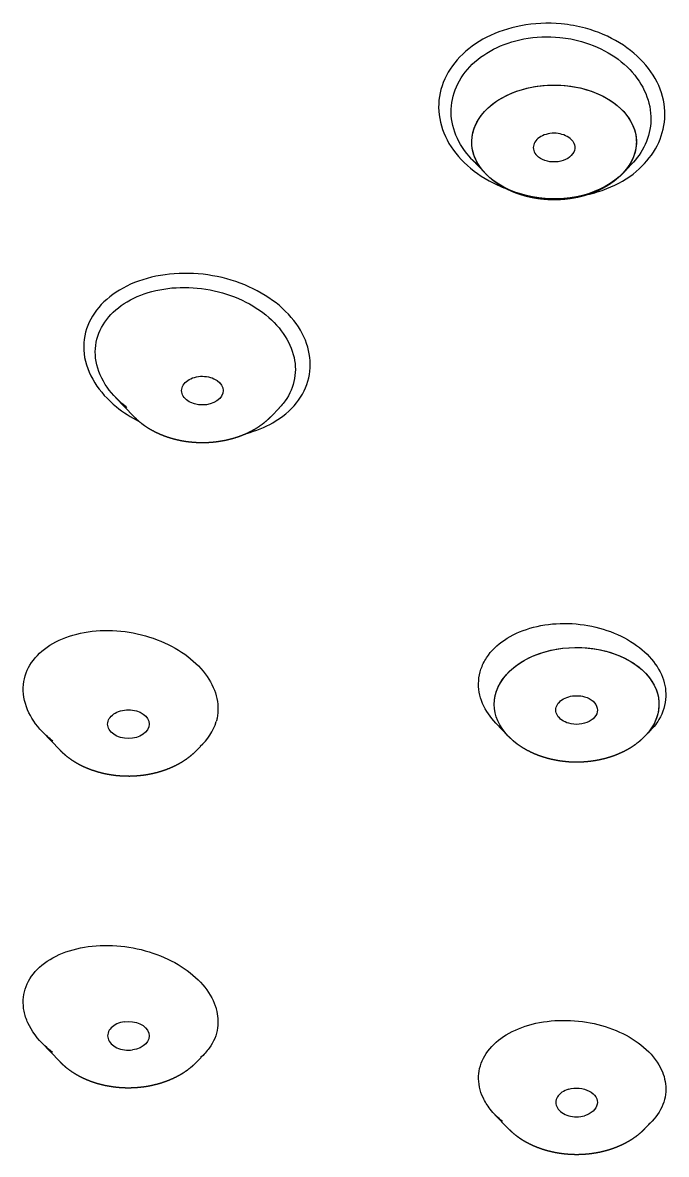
# Model space of a CAD drawing. Extents: x 1919 to 2339, y -1533 to -939.
# Drawn here: x 2102.745 to 2105.225, y -1238.477 to -1234.118 of the extents above; entities that cross this region are included whole.
import ezdxf

# ---------------------------------------------------------------- set-up
doc = ezdxf.new("R2010")
doc.units = 0
doc.header["$LTSCALE"] = 7
doc.header["$MEASUREMENT"] = 0
doc.layers.add('DWG', color=7, linetype='CONTINUOUS')

msp = doc.modelspace()

# ---------------------------------------------------------------- linework, layer by layer
at = {"layer": 'DWG'}
for p, q in [((2104.5275, -1234.6986), (2104.4762, -1234.645)), ((2105.0568, -1234.6986), (2105.092, -1234.6618)), ((2103.1727, -1235.6346), (2103.1028, -1235.5616)), ((2103.702, -1235.6346), (2103.734, -1235.6012)), ((2104.6146, -1236.8649), (2104.569, -1236.8172)), ((2105.1439, -1236.8649), (2105.1659, -1236.8419)), ((2102.8875, -1236.9192), (2102.8208, -1236.8495)), ((2103.4168, -1236.9192), (2103.4422, -1236.8926)), ((2102.8875, -1238.1198), (2102.8174, -1238.0466)), ((2103.4168, -1238.1198), (2103.445, -1238.0904)), ((2104.6146, -1238.3765), (2104.5647, -1238.3244)), ((2105.1439, -1238.3765), (2105.1699, -1238.3493))]:
    msp.add_line(p, q, dxfattribs=at)
msp.add_arc((2103.2937, -1236.7503), 0.2058, 311.099, 343.0918, dxfattribs=at)
at = {"layer": 'DWG', "extrusion": (0, 0, -1)}
for centre, major_axis, start_param, end_param in [((2104.7922, -1234.5776), (0.3173, 0), 0.981748, 4.712389), ((2104.7922, -1234.5776), (0.3173, 0), 2.557158, 4.712389), ((2104.7922, -1234.5776), (0.3173, 0), 4.712389, 6.86762), ((2104.7922, -1234.5776), (0.3173, 0), 4.712389, 7.264933), ((2104.7922, -1234.5993), (-0.08, 0), 2.552544, 5.694137), ((2103.4373, -1235.5353), (0.08, 0), 5.301438, 8.44303), ((2104.8792, -1236.7439), (0.3173, 0), 3.141593, 6.86762), ((2104.8792, -1236.7439), (0.3173, 0), 3.141593, 6.675884), ((2104.8792, -1236.7656), (0.08, 0), 5.105088, 8.246681), ((2104.8792, -1236.7439), (0.3173, 0), 2.557158, 3.141593), ((2103.1522, -1236.8199), (0.08, 0), 4.908739, 8.050331), ((2103.1522, -1238.0205), (-0.08, 0), 1.374447, 4.516039), ((2104.8792, -1238.2772), (-0.08, 0), 1.178097, 4.31969)]:
    msp.add_ellipse(centre, major_axis=major_axis, ratio=0.690882, start_param=start_param, end_param=end_param, dxfattribs=at)
at = {"layer": 'DWG'}
for points, degree, knots in [([(2104.8201, -1234.1228), (2104.7681, -1234.1179), (2104.7143, -1234.1204), (2104.6641, -1234.13), (2104.6175, -1234.1388), (2104.5725, -1234.154), (2104.5329, -1234.1742), (2104.4932, -1234.1945), (2104.4578, -1234.2203), (2104.4295, -1234.2496), (2104.4011, -1234.279), (2104.3792, -1234.3127), (2104.3654, -1234.348), (2104.3516, -1234.3834), (2104.3457, -1234.4214), (2104.3481, -1234.4587), (2104.3506, -1234.4963), (2104.3616, -1234.5343), (2104.3801, -1234.5697), (2104.3987, -1234.6051), (2104.4255, -1234.6389), (2104.4582, -1234.6682), (2104.4909, -1234.6975), (2104.5304, -1234.7231), (2104.5735, -1234.7428), (2104.5846, -1234.7479), (2104.596, -1234.7527), (2104.6077, -1234.757)], 3, [0, 0, 0, 0, 0.0823919, 0.0823919, 0.0823919, 0.1585683, 0.1585683, 0.1585683, 0.2348735, 0.2348735, 0.2348735, 0.3115459, 0.3115459, 0.3115459, 0.3886784, 0.3886784, 0.3886784, 0.4662165, 0.4662165, 0.4662165, 0.5439755, 0.5439755, 0.5439755, 0.6216809, 0.6216809, 0.6216809, 0.6416812, 0.6416812, 0.6416812, 0.6416812]), ([(2105.1827, -1234.6045), (2105.1827, -1234.6045), (2105.1827, -1234.6045), (2105.1827, -1234.6045), (2105.2013, -1234.5722), (2105.2131, -1234.537), (2105.2173, -1234.5014), (2105.2217, -1234.4639), (2105.2178, -1234.4252), (2105.2059, -1234.3882), (2105.1939, -1234.3509), (2105.1735, -1234.3145), (2105.1463, -1234.2819), (2105.119, -1234.2493), (2105.0841, -1234.2197), (2105.0446, -1234.1955), (2105.0053, -1234.1715), (2104.9603, -1234.1523), (2104.9132, -1234.1396), (2104.8831, -1234.1314), (2104.8517, -1234.1257), (2104.8201, -1234.1228), (2104.8201, -1234.1228), (2104.8201, -1234.1228), (2104.8201, -1234.1228)], 3, [0, 0, 0, 0, 0.000014, 0.000014, 0.000014, 0.168962, 0.168962, 0.168962, 0.347203, 0.347203, 0.347203, 0.526916, 0.526916, 0.526916, 0.707022, 0.707022, 0.707022, 0.886111, 0.886111, 0.886111, 0.999986, 0.999986, 0.999986, 1, 1, 1, 1]), ([(2104.5066, -1234.6732), (2104.5028, -1234.6701), (2104.4991, -1234.6669), (2104.4955, -1234.6636), (2104.4664, -1234.6375), (2104.4425, -1234.6074), (2104.4257, -1234.5757), (2104.409, -1234.544), (2104.3989, -1234.51), (2104.3964, -1234.4763), (2104.394, -1234.4428), (2104.3989, -1234.4086), (2104.411, -1234.3768), (2104.4229, -1234.3451), (2104.4423, -1234.3147), (2104.4674, -1234.2882), (2104.4924, -1234.2618), (2104.5239, -1234.2386), (2104.5591, -1234.2204), (2104.5944, -1234.2022), (2104.6344, -1234.1886), (2104.676, -1234.1807), (2104.7207, -1234.1723), (2104.7686, -1234.1702), (2104.815, -1234.1748)], 3, [0.4429888, 0.4429888, 0.4429888, 0.4429888, 0.452648, 0.452648, 0.452648, 0.5304215, 0.5304215, 0.5304215, 0.6082195, 0.6082195, 0.6082195, 0.6858094, 0.6858094, 0.6858094, 0.7630757, 0.7630757, 0.7630757, 0.8400485, 0.8400485, 0.8400485, 0.9169081, 0.9169081, 0.9169081, 1, 1, 1, 1]), ([(2104.815, -1234.1748), (2104.843, -1234.1776), (2104.8709, -1234.1829), (2104.8976, -1234.1905), (2104.9393, -1234.2022), (2104.9791, -1234.2198), (2105.0138, -1234.2417), (2105.0486, -1234.2637), (2105.0792, -1234.2907), (2105.103, -1234.3202), (2105.1267, -1234.3496), (2105.1443, -1234.3825), (2105.1545, -1234.416), (2105.1646, -1234.4491), (2105.1677, -1234.4838), (2105.1634, -1234.5172), (2105.1593, -1234.5488), (2105.1487, -1234.5801), (2105.1321, -1234.6088)], 3, [0, 0, 0, 0, 0.114392, 0.114392, 0.114392, 0.294182, 0.294182, 0.294182, 0.474743, 0.474743, 0.474743, 0.654487, 0.654487, 0.654487, 0.832178, 0.832178, 0.832178, 1, 1, 1, 1]), ([(2104.9192, -1234.7803), (2104.9458, -1234.7745), (2104.9717, -1234.7668), (2104.9959, -1234.7572), (2105.0381, -1234.7405), (2105.0769, -1234.7179), (2105.1089, -1234.6912), (2105.1393, -1234.6658), (2105.1645, -1234.6362), (2105.1827, -1234.6045), (2105.1827, -1234.6045), (2105.1827, -1234.6045), (2105.1827, -1234.6045)], 3, [0.8083463, 0.8083463, 0.8083463, 0.8083463, 0.8521066, 0.8521066, 0.8521066, 0.9281309, 0.9281309, 0.9281309, 0.9999937, 0.9999937, 0.9999937, 1, 1, 1, 1]), ([(2104.5275, -1234.6986), (2104.5381, -1234.709), (2104.5493, -1234.7189), (2104.5611, -1234.7282), (2104.5735, -1234.737), (2104.5863, -1234.7452), (2104.5997, -1234.7529), (2104.6143, -1234.7604), (2104.6295, -1234.7672), (2104.645, -1234.7734), (2104.6609, -1234.7789), (2104.6771, -1234.7838), (2104.6937, -1234.788), (2104.7106, -1234.7916), (2104.7278, -1234.7945), (2104.7451, -1234.7967), (2104.7626, -1234.7983), (2104.7801, -1234.7991), (2104.7977, -1234.7992), (2104.8152, -1234.7987), (2104.8327, -1234.7974), (2104.8501, -1234.7954), (2104.8673, -1234.7928), (2104.8844, -1234.7895), (2104.9012, -1234.7855), (2104.9177, -1234.7808), (2104.9339, -1234.7754), (2104.9497, -1234.7694), (2104.9651, -1234.7627), (2104.9801, -1234.7553), (2104.9945, -1234.7473), (2105.0082, -1234.7388), (2105.0213, -1234.7296), (2105.0338, -1234.7199), (2105.0457, -1234.7095), (2105.0568, -1234.6986)], 1, [0.584435, 0.584435, 0.63789, 0.691346, 0.744802, 0.798258, 0.851714, 0.90517, 0.961835, 1.018501, 1.075167, 1.131833, 1.188499, 1.245165, 1.302426, 1.359688, 1.41695, 1.474212, 1.531473, 1.588735, 1.645971, 1.703206, 1.760441, 1.817677, 1.874912, 1.932147, 1.989402, 2.046657, 2.103912, 2.161167, 2.218422, 2.275677, 2.331974, 2.38827, 2.444566, 2.500862, 2.557158, 2.557158]), ([(2103.6071, -1235.7002), (2103.6437, -1235.6903), (2103.6781, -1235.6763), (2103.7084, -1235.659), (2103.7447, -1235.6383), (2103.7759, -1235.6121), (2103.7994, -1235.5828), (2103.8227, -1235.5536), (2103.8391, -1235.5206), (2103.847, -1235.4863), (2103.8549, -1235.4522), (2103.8548, -1235.416), (2103.8466, -1235.3807), (2103.8384, -1235.3453), (2103.8219, -1235.3099), (2103.7985, -1235.2773), (2103.775, -1235.2446), (2103.7438, -1235.2138), (2103.7076, -1235.1876), (2103.6711, -1235.1612), (2103.6286, -1235.1386), (2103.5834, -1235.1217), (2103.538, -1235.1047), (2103.4888, -1235.093), (2103.4398, -1235.0874), (2103.3907, -1235.0819), (2103.3404, -1235.0824), (2103.2932, -1235.0889), (2103.2461, -1235.0954), (2103.2007, -1235.1081), (2103.1608, -1235.1259), (2103.1211, -1235.1436), (2103.0857, -1235.1669), (2103.0578, -1235.1938), (2103.03, -1235.2205), (2103.0087, -1235.2516), (2102.9957, -1235.2845), (2102.9821, -1235.3188), (2102.9772, -1235.3562), (2102.9815, -1235.3931)], 3, [0.0092993, 0.0092993, 0.0092993, 0.0092993, 0.0731967, 0.0731967, 0.0731967, 0.1500927, 0.1500927, 0.1500927, 0.2264069, 0.2264069, 0.2264069, 0.3025008, 0.3025008, 0.3025008, 0.3788158, 0.3788158, 0.3788158, 0.4556258, 0.4556258, 0.4556258, 0.5329503, 0.5329503, 0.5329503, 0.6106032, 0.6106032, 0.6106032, 0.688307, 0.688307, 0.688307, 0.7658051, 0.7658051, 0.7658051, 0.8429267, 0.8429267, 0.8429267, 0.9196237, 0.9196237, 0.9196237, 1, 1, 1, 1]), ([(2103.026, -1235.4108), (2103.022, -1235.3778), (2103.0263, -1235.3444), (2103.0384, -1235.3138), (2103.05, -1235.2845), (2103.069, -1235.2568), (2103.0939, -1235.2331), (2103.1189, -1235.2093), (2103.1504, -1235.1888), (2103.1859, -1235.1734), (2103.2215, -1235.1579), (2103.262, -1235.147), (2103.3039, -1235.1417), (2103.3459, -1235.1365), (2103.3906, -1235.1366), (2103.4341, -1235.1422), (2103.4775, -1235.1477), (2103.521, -1235.1588), (2103.561, -1235.1745), (2103.6007, -1235.1902), (2103.638, -1235.2108), (2103.6699, -1235.2347), (2103.7015, -1235.2585), (2103.7286, -1235.2861), (2103.749, -1235.3155), (2103.7692, -1235.3445), (2103.7834, -1235.376), (2103.7903, -1235.4074), (2103.7972, -1235.4386), (2103.7971, -1235.4705), (2103.79, -1235.5005), (2103.7829, -1235.5306), (2103.7686, -1235.5595), (2103.7482, -1235.585), (2103.7435, -1235.5909), (2103.7384, -1235.5966), (2103.7331, -1235.6021)], 3, [0, 0, 0, 0, 0.0810578, 0.0810578, 0.0810578, 0.1584424, 0.1584424, 0.1584424, 0.2362395, 0.2362395, 0.2362395, 0.3143385, 0.3143385, 0.3143385, 0.3925021, 0.3925021, 0.3925021, 0.4704131, 0.4704131, 0.4704131, 0.54775, 0.54775, 0.54775, 0.6243093, 0.6243093, 0.6243093, 0.7001296, 0.7001296, 0.7001296, 0.7755465, 0.7755465, 0.7755465, 0.8511058, 0.8511058, 0.8511058, 0.8685344, 0.8685344, 0.8685344, 0.8685344]), ([(2102.9815, -1235.3931), (2102.9815, -1235.3931), (2102.9815, -1235.3931), (2102.9815, -1235.3931), (2102.9859, -1235.4309), (2103.0001, -1235.4696), (2103.0226, -1235.5054), (2103.0435, -1235.5385), (2103.072, -1235.57), (2103.1059, -1235.5975), (2103.1319, -1235.6186), (2103.1615, -1235.6376), (2103.1933, -1235.6539)], 3, [0, 0, 0, 0, 0.0000145, 0.0000145, 0.0000145, 0.1902281, 0.1902281, 0.1902281, 0.3657384, 0.3657384, 0.3657384, 0.5001079, 0.5001079, 0.5001079, 0.5001079]), ([(2103.1457, -1235.6001), (2103.143, -1235.598), (2103.1404, -1235.5959), (2103.1378, -1235.5938), (2103.1075, -1235.5692), (2103.0819, -1235.5409), (2103.0632, -1235.5113), (2103.0429, -1235.4793), (2103.03, -1235.4447), (2103.026, -1235.4108)], 3, [0.6178334, 0.6178334, 0.6178334, 0.6178334, 0.6328271, 0.6328271, 0.6328271, 0.8089364, 0.8089364, 0.8089364, 1, 1, 1, 1]), ([(2103.1727, -1235.6346), (2103.1833, -1235.645), (2103.1945, -1235.6549), (2103.2063, -1235.6642), (2103.2186, -1235.673), (2103.2315, -1235.6812), (2103.2449, -1235.6889), (2103.2595, -1235.6964), (2103.2746, -1235.7032), (2103.2901, -1235.7094), (2103.3061, -1235.715), (2103.3223, -1235.7199), (2103.3388, -1235.7241), (2103.3558, -1235.7277), (2103.373, -1235.7306), (2103.3903, -1235.7328), (2103.4077, -1235.7343), (2103.4253, -1235.7351), (2103.4428, -1235.7353), (2103.4604, -1235.7347), (2103.4779, -1235.7334), (2103.4953, -1235.7315), (2103.5125, -1235.7288), (2103.5295, -1235.7255), (2103.5463, -1235.7215), (2103.5628, -1235.7168), (2103.579, -1235.7114), (2103.5949, -1235.7054), (2103.6103, -1235.6987), (2103.6252, -1235.6913), (2103.6397, -1235.6833), (2103.6534, -1235.6748), (2103.6665, -1235.6657), (2103.679, -1235.6559), (2103.6908, -1235.6456), (2103.702, -1235.6346)], 1, [0.584435, 0.584435, 0.63789, 0.691346, 0.744802, 0.798258, 0.851714, 0.90517, 0.961835, 1.018501, 1.075167, 1.131833, 1.188499, 1.245165, 1.302426, 1.359688, 1.41695, 1.474212, 1.531473, 1.588735, 1.645971, 1.703206, 1.760441, 1.817677, 1.874912, 1.932147, 1.989402, 2.046657, 2.103912, 2.161167, 2.218422, 2.275677, 2.331974, 2.38827, 2.444566, 2.500862, 2.557158, 2.557158]), ([(2104.5953, -1236.8418), (2104.5699, -1236.8205), (2104.5486, -1236.7963), (2104.5331, -1236.7711), (2104.5165, -1236.7442), (2104.5061, -1236.7152), (2104.5027, -1236.6867), (2104.499, -1236.6565), (2104.5031, -1236.6257), (2104.5147, -1236.5974), (2104.5209, -1236.5822), (2104.5292, -1236.5675), (2104.5395, -1236.5537), (2104.5578, -1236.5292), (2104.5826, -1236.507), (2104.6119, -1236.489), (2104.6413, -1236.4708), (2104.6761, -1236.4564), (2104.7132, -1236.4468), (2104.7503, -1236.4372), (2104.7908, -1236.4322), (2104.8314, -1236.4321), (2104.8718, -1236.4321), (2104.9134, -1236.4369), (2104.9527, -1236.4464), (2104.9917, -1236.4557), (2105.0295, -1236.4698), (2105.0631, -1236.4876), (2105.0964, -1236.5051), (2105.1264, -1236.5268), (2105.1505, -1236.5508), (2105.1745, -1236.5746), (2105.1934, -1236.6014), (2105.2057, -1236.6289), (2105.2179, -1236.6564), (2105.2238, -1236.6854), (2105.2228, -1236.7136), (2105.2218, -1236.7443), (2105.2126, -1236.7749), (2105.1961, -1236.8025)], 3, [0.3211077, 0.3211077, 0.3211077, 0.3211077, 0.3713389, 0.3713389, 0.3713389, 0.4248774, 0.4248774, 0.4248774, 0.4817733, 0.4817733, 0.4817733, 0.5119913, 0.5119913, 0.5119913, 0.5660641, 0.5660641, 0.5660641, 0.6203416, 0.6203416, 0.6203416, 0.6746369, 0.6746369, 0.6746369, 0.7287389, 0.7287389, 0.7287389, 0.7825021, 0.7825021, 0.7825021, 0.8358964, 0.8358964, 0.8358964, 0.88901, 0.88901, 0.88901, 0.9420094, 0.9420094, 0.9420094, 1, 1, 1, 1]), ([(2102.8613, -1236.8859), (2102.8463, -1236.8742), (2102.8326, -1236.8618), (2102.8203, -1236.8489), (2102.7955, -1236.823), (2102.7761, -1236.7942), (2102.7637, -1236.7651), (2102.7501, -1236.733), (2102.7446, -1236.6994), (2102.7478, -1236.6677), (2102.7493, -1236.6524), (2102.7528, -1236.6373), (2102.7582, -1236.6229), (2102.7686, -1236.5952), (2102.7863, -1236.5691), (2102.8098, -1236.5469), (2102.8335, -1236.5244), (2102.8638, -1236.5053), (2102.898, -1236.4909), (2102.9324, -1236.4766), (2102.9717, -1236.4667), (2103.0126, -1236.4621), (2103.0534, -1236.4575), (2103.0968, -1236.458), (2103.1393, -1236.4636), (2103.1814, -1236.4692), (2103.2237, -1236.4798), (2103.2628, -1236.4948), (2103.3014, -1236.5095), (2103.3379, -1236.5287), (2103.3693, -1236.551), (2103.4003, -1236.5731), (2103.4272, -1236.5986), (2103.4478, -1236.6258), (2103.4682, -1236.6527), (2103.4829, -1236.6818), (2103.4907, -1236.7108), (2103.4984, -1236.7399), (2103.4995, -1236.7696), (2103.4937, -1236.7976), (2103.4928, -1236.8018), (2103.4918, -1236.806), (2103.4906, -1236.8101)], 3, [0.3426052, 0.3426052, 0.3426052, 0.3426052, 0.3690669, 0.3690669, 0.3690669, 0.4222753, 0.4222753, 0.4222753, 0.4809024, 0.4809024, 0.4809024, 0.5087636, 0.5087636, 0.5087636, 0.5627523, 0.5627523, 0.5627523, 0.6173507, 0.6173507, 0.6173507, 0.6722747, 0.6722747, 0.6722747, 0.7270658, 0.7270658, 0.7270658, 0.7813069, 0.7813069, 0.7813069, 0.8347856, 0.8347856, 0.8347856, 0.8875518, 0.8875518, 0.8875518, 0.939884, 0.939884, 0.939884, 0.9921969, 0.9921969, 0.9921969, 1, 1, 1, 1]), ([(2104.6146, -1236.8649), (2104.6251, -1236.8753), (2104.6363, -1236.8852), (2104.6482, -1236.8945), (2104.6605, -1236.9033), (2104.6734, -1236.9115), (2104.6867, -1236.9191), (2104.7014, -1236.9266), (2104.7165, -1236.9335), (2104.732, -1236.9397), (2104.7479, -1236.9452), (2104.7642, -1236.9501), (2104.7807, -1236.9543), (2104.7977, -1236.9579), (2104.8148, -1236.9608), (2104.8322, -1236.963), (2104.8496, -1236.9646), (2104.8672, -1236.9654), (2104.8847, -1236.9655), (2104.9023, -1236.9649), (2104.9198, -1236.9637), (2104.9371, -1236.9617), (2104.9544, -1236.9591), (2104.9714, -1236.9558), (2104.9882, -1236.9518), (2105.0047, -1236.9471), (2105.0209, -1236.9417), (2105.0367, -1236.9357), (2105.0522, -1236.929), (2105.0671, -1236.9216), (2105.0816, -1236.9136), (2105.0953, -1236.9051), (2105.1084, -1236.8959), (2105.1209, -1236.8862), (2105.1327, -1236.8758), (2105.1439, -1236.8649)], 1, [0.584435, 0.584435, 0.63789, 0.691346, 0.744802, 0.798258, 0.851714, 0.90517, 0.961835, 1.018501, 1.075167, 1.131833, 1.188499, 1.245165, 1.302426, 1.359688, 1.41695, 1.474212, 1.531473, 1.588735, 1.645971, 1.703206, 1.760441, 1.817677, 1.874912, 1.932147, 1.989402, 2.046657, 2.103912, 2.161167, 2.218422, 2.275677, 2.331974, 2.38827, 2.444566, 2.500862, 2.557158, 2.557158]), ([(2102.8875, -1236.9192), (2102.8981, -1236.9296), (2102.9093, -1236.9395), (2102.9211, -1236.9488), (2102.9334, -1236.9576), (2102.9463, -1236.9658), (2102.9597, -1236.9735), (2102.9743, -1236.981), (2102.9894, -1236.9878), (2103.005, -1236.994), (2103.0209, -1236.9995), (2103.0371, -1237.0044), (2103.0536, -1237.0087), (2103.0706, -1237.0122), (2103.0878, -1237.0151), (2103.1051, -1237.0173), (2103.1226, -1237.0189), (2103.1401, -1237.0197), (2103.1577, -1237.0198), (2103.1752, -1237.0193), (2103.1927, -1237.018), (2103.2101, -1237.016), (2103.2273, -1237.0134), (2103.2443, -1237.0101), (2103.2611, -1237.0061), (2103.2776, -1237.0014), (2103.2938, -1236.996), (2103.3097, -1236.99), (2103.3251, -1236.9833), (2103.34, -1236.9759), (2103.3545, -1236.9679), (2103.3682, -1236.9594), (2103.3813, -1236.9502), (2103.3938, -1236.9405), (2103.4057, -1236.9301), (2103.4168, -1236.9192)], 1, [0.584435, 0.584435, 0.63789, 0.691346, 0.744802, 0.798258, 0.851714, 0.90517, 0.961835, 1.018501, 1.075167, 1.131833, 1.188499, 1.245165, 1.302426, 1.359688, 1.41695, 1.474212, 1.531473, 1.588735, 1.645971, 1.703206, 1.760441, 1.817677, 1.874912, 1.932147, 1.989402, 2.046657, 2.103912, 2.161167, 2.218422, 2.275677, 2.331974, 2.38827, 2.444566, 2.500862, 2.557158, 2.557158]), ([(2102.86, -1238.0845), (2102.8496, -1238.0765), (2102.8398, -1238.0682), (2102.8307, -1238.0597), (2102.8018, -1238.0327), (2102.7792, -1238.0021), (2102.7651, -1237.9711), (2102.7583, -1237.9562), (2102.7533, -1237.9409), (2102.7503, -1237.9258), (2102.7446, -1237.8969), (2102.7461, -1237.8676), (2102.7546, -1237.8406), (2102.7632, -1237.8132), (2102.7792, -1237.7872), (2102.8012, -1237.7648), (2102.8235, -1237.7423), (2102.8525, -1237.7228), (2102.8856, -1237.7079), (2102.9188, -1237.693), (2102.9572, -1237.6824), (2102.9975, -1237.6769), (2103.0375, -1237.6714), (2103.0805, -1237.6707), (2103.1229, -1237.675), (2103.1648, -1237.6793), (2103.2073, -1237.6885), (2103.2469, -1237.7019), (2103.2859, -1237.715), (2103.3232, -1237.7327), (2103.3557, -1237.7534), (2103.3879, -1237.7739), (2103.4162, -1237.7979), (2103.4384, -1237.8236), (2103.4605, -1237.8492), (2103.4771, -1237.8771), (2103.4868, -1237.9051), (2103.4882, -1237.9091), (2103.4895, -1237.9131), (2103.4906, -1237.9172)], 3, [0.4038326, 0.4038326, 0.4038326, 0.4038326, 0.4223188, 0.4223188, 0.4223188, 0.4808262, 0.4808262, 0.4808262, 0.5086176, 0.5086176, 0.5086176, 0.5622098, 0.5622098, 0.5622098, 0.6164352, 0.6164352, 0.6164352, 0.6712071, 0.6712071, 0.6712071, 0.7261428, 0.7261428, 0.7261428, 0.7807573, 0.7807573, 0.7807573, 0.834688, 0.834688, 0.834688, 0.8878293, 0.8878293, 0.8878293, 0.9403472, 0.9403472, 0.9403472, 0.9926055, 0.9926055, 0.9926055, 1, 1, 1, 1]), ([(2103.4906, -1237.9172), (2103.4973, -1237.9414), (2103.4991, -1237.966), (2103.4958, -1237.9896), (2103.4919, -1238.0173), (2103.4808, -1238.0442), (2103.4635, -1238.0681), (2103.4543, -1238.081), (2103.4431, -1238.0931), (2103.4303, -1238.1043)], 3, [0, 0, 0, 0, 0.04486, 0.04486, 0.04486, 0.0978468, 0.0978468, 0.0978468, 0.1262568, 0.1262568, 0.1262568, 0.1262568]), ([(2104.5934, -1238.3508), (2104.5752, -1238.3359), (2104.5592, -1238.3198), (2104.5461, -1238.3029), (2104.535, -1238.2887), (2104.5259, -1238.2738), (2104.5188, -1238.2586), (2104.5064, -1238.2319), (2104.5004, -1238.2037), (2104.5015, -1238.1765), (2104.5025, -1238.1492), (2104.5106, -1238.122), (2104.5251, -1238.0974), (2104.5397, -1238.0726), (2104.5611, -1238.0497), (2104.5875, -1238.0305), (2104.6139, -1238.0112), (2104.6461, -1237.9951), (2104.6813, -1237.9836), (2104.7165, -1237.972), (2104.7556, -1237.9647), (2104.7955, -1237.962), (2104.8352, -1237.9594), (2104.8767, -1237.9615), (2104.9167, -1237.968), (2104.9563, -1237.9744), (2104.9955, -1237.9855), (2105.0311, -1238.0002), (2105.0664, -1238.0149), (2105.099, -1238.0336), (2105.1263, -1238.0549), (2105.1557, -1238.0778), (2105.1798, -1238.1045), (2105.1961, -1238.1323)], 3, [0.4455675, 0.4455675, 0.4455675, 0.4455675, 0.4816729, 0.4816729, 0.4816729, 0.5117842, 0.5117842, 0.5117842, 0.5654509, 0.5654509, 0.5654509, 0.6193651, 0.6193651, 0.6193651, 0.6735262, 0.6735262, 0.6735262, 0.7277913, 0.7277913, 0.7277913, 0.7819481, 0.7819481, 0.7819481, 0.8358165, 0.8358165, 0.8358165, 0.889318, 0.889318, 0.889318, 0.942492, 0.942492, 0.942492, 1, 1, 1, 1]), ([(2102.8875, -1238.1198), (2102.8981, -1238.1302), (2102.9093, -1238.1401), (2102.9211, -1238.1494), (2102.9334, -1238.1582), (2102.9463, -1238.1664), (2102.9597, -1238.1741), (2102.9743, -1238.1816), (2102.9894, -1238.1884), (2103.005, -1238.1946), (2103.0209, -1238.2002), (2103.0371, -1238.205), (2103.0536, -1238.2093), (2103.0706, -1238.2128), (2103.0878, -1238.2157), (2103.1051, -1238.218), (2103.1226, -1238.2195), (2103.1401, -1238.2203), (2103.1577, -1238.2204), (2103.1752, -1238.2199), (2103.1927, -1238.2186), (2103.2101, -1238.2167), (2103.2273, -1238.214), (2103.2443, -1238.2107), (2103.2611, -1238.2067), (2103.2777, -1238.202), (2103.2938, -1238.1966), (2103.3097, -1238.1906), (2103.3251, -1238.1839), (2103.34, -1238.1765), (2103.3545, -1238.1685), (2103.3682, -1238.16), (2103.3813, -1238.1509), (2103.3938, -1238.1411), (2103.4057, -1238.1307), (2103.4168, -1238.1198)], 1, [0.584435, 0.584435, 0.63789, 0.691346, 0.744802, 0.798258, 0.851714, 0.90517, 0.961835, 1.018501, 1.075167, 1.131833, 1.188499, 1.245165, 1.302426, 1.359688, 1.41695, 1.474212, 1.531473, 1.588735, 1.645971, 1.703206, 1.760441, 1.817677, 1.874912, 1.932147, 1.989402, 2.046657, 2.103912, 2.161167, 2.218422, 2.275677, 2.331974, 2.38827, 2.444566, 2.500862, 2.557158, 2.557158]), ([(2105.1961, -1238.1323), (2105.21, -1238.1559), (2105.2187, -1238.1809), (2105.2217, -1238.2057), (2105.225, -1238.2327), (2105.2215, -1238.2602), (2105.2115, -1238.2857), (2105.2014, -1238.3114), (2105.1844, -1238.3359), (2105.162, -1238.3572), (2105.1601, -1238.359), (2105.1582, -1238.3608), (2105.1562, -1238.3625)], 3, [0, 0, 0, 0, 0.0484817, 0.0484817, 0.0484817, 0.1016657, 0.1016657, 0.1016657, 0.1551751, 0.1551751, 0.1551751, 0.1596819, 0.1596819, 0.1596819, 0.1596819]), ([(2104.6146, -1238.3765), (2104.6251, -1238.3869), (2104.6364, -1238.3968), (2104.6482, -1238.4061), (2104.6605, -1238.4149), (2104.6734, -1238.4231), (2104.6868, -1238.4308), (2104.7014, -1238.4383), (2104.7165, -1238.4451), (2104.732, -1238.4513), (2104.7479, -1238.4569), (2104.7642, -1238.4618), (2104.7807, -1238.466), (2104.7977, -1238.4696), (2104.8148, -1238.4725), (2104.8322, -1238.4747), (2104.8496, -1238.4762), (2104.8672, -1238.477), (2104.8847, -1238.4772), (2104.9023, -1238.4766), (2104.9198, -1238.4753), (2104.9371, -1238.4734), (2104.9544, -1238.4708), (2104.9714, -1238.4674), (2104.9882, -1238.4634), (2105.0047, -1238.4587), (2105.0209, -1238.4534), (2105.0367, -1238.4473), (2105.0522, -1238.4406), (2105.0671, -1238.4333), (2105.0816, -1238.4252), (2105.0953, -1238.4167), (2105.1084, -1238.4076), (2105.1209, -1238.3978), (2105.1327, -1238.3875), (2105.1439, -1238.3765)], 1, [0.584435, 0.584435, 0.63789, 0.691346, 0.744802, 0.798258, 0.851714, 0.90517, 0.961835, 1.018501, 1.075167, 1.131833, 1.188499, 1.245165, 1.302426, 1.359688, 1.41695, 1.474212, 1.531473, 1.588735, 1.645971, 1.703206, 1.760441, 1.817677, 1.874912, 1.932147, 1.989402, 2.046657, 2.103912, 2.161167, 2.218422, 2.275677, 2.331974, 2.38827, 2.444566, 2.500862, 2.557158, 2.557158])]:
    msp.add_open_spline(points, degree=degree, knots=knots, dxfattribs=at)
for points in [[(2104.8587, -1234.5686), (2104.8529, -1234.5626), (2104.8378, -1234.5521), (2104.8082, -1234.5437), (2104.7762, -1234.5437), (2104.7466, -1234.5521), (2104.7239, -1234.5678), (2104.7117, -1234.5882), (2104.7117, -1234.6104), (2104.7198, -1234.624), (2104.7257, -1234.63)], [(2105.1321, -1234.6088), (2105.1169, -1234.6349), (2105.0966, -1234.6594), (2105.0722, -1234.6807)], [(2103.3929, -1235.5813), (2103.3842, -1235.5773), (2103.3691, -1235.5668), (2103.3568, -1235.5464), (2103.3568, -1235.5243), (2103.3691, -1235.5038), (2103.3917, -1235.4882), (2103.4213, -1235.4797), (2103.4534, -1235.4797), (2103.4731, -1235.4854), (2103.4818, -1235.4894)], [(2104.8486, -1236.8167), (2104.8389, -1236.8139), (2104.8212, -1236.8057), (2104.8034, -1236.7873), (2104.7971, -1236.7656), (2104.8034, -1236.7439), (2104.8212, -1236.7255), (2104.8478, -1236.7132), (2104.8792, -1236.7089), (2104.9002, -1236.7118), (2104.9098, -1236.7145)], [(2103.1365, -1236.8741), (2103.1263, -1236.8727), (2103.1066, -1236.8671), (2103.0839, -1236.8514), (2103.0716, -1236.831), (2103.0716, -1236.8088), (2103.0839, -1236.7884), (2103.1066, -1236.7727), (2103.1361, -1236.7643), (2103.1575, -1236.7643), (2103.1678, -1236.7657)], [(2105.1961, -1236.8025), (2105.1853, -1236.8206), (2105.1711, -1236.8377), (2105.1543, -1236.8532)], [(2103.1366, -1237.9663), (2103.1263, -1237.9677), (2103.1066, -1237.9734), (2103.0839, -1237.989), (2103.0717, -1238.0094), (2103.0717, -1238.0316), (2103.0839, -1238.052), (2103.1066, -1238.0677), (2103.1361, -1238.0761), (2103.1575, -1238.0761), (2103.1678, -1238.0747)], [(2104.8486, -1238.2262), (2104.8389, -1238.229), (2104.8212, -1238.2371), (2104.8034, -1238.2555), (2104.7972, -1238.2772), (2104.8034, -1238.2989), (2104.8212, -1238.3173), (2104.8478, -1238.3296), (2104.8792, -1238.334), (2104.9002, -1238.3311), (2104.9098, -1238.3283)]]:
    msp.add_open_spline(points, degree=3, dxfattribs=at)

doc.saveas('drawing.dxf')
